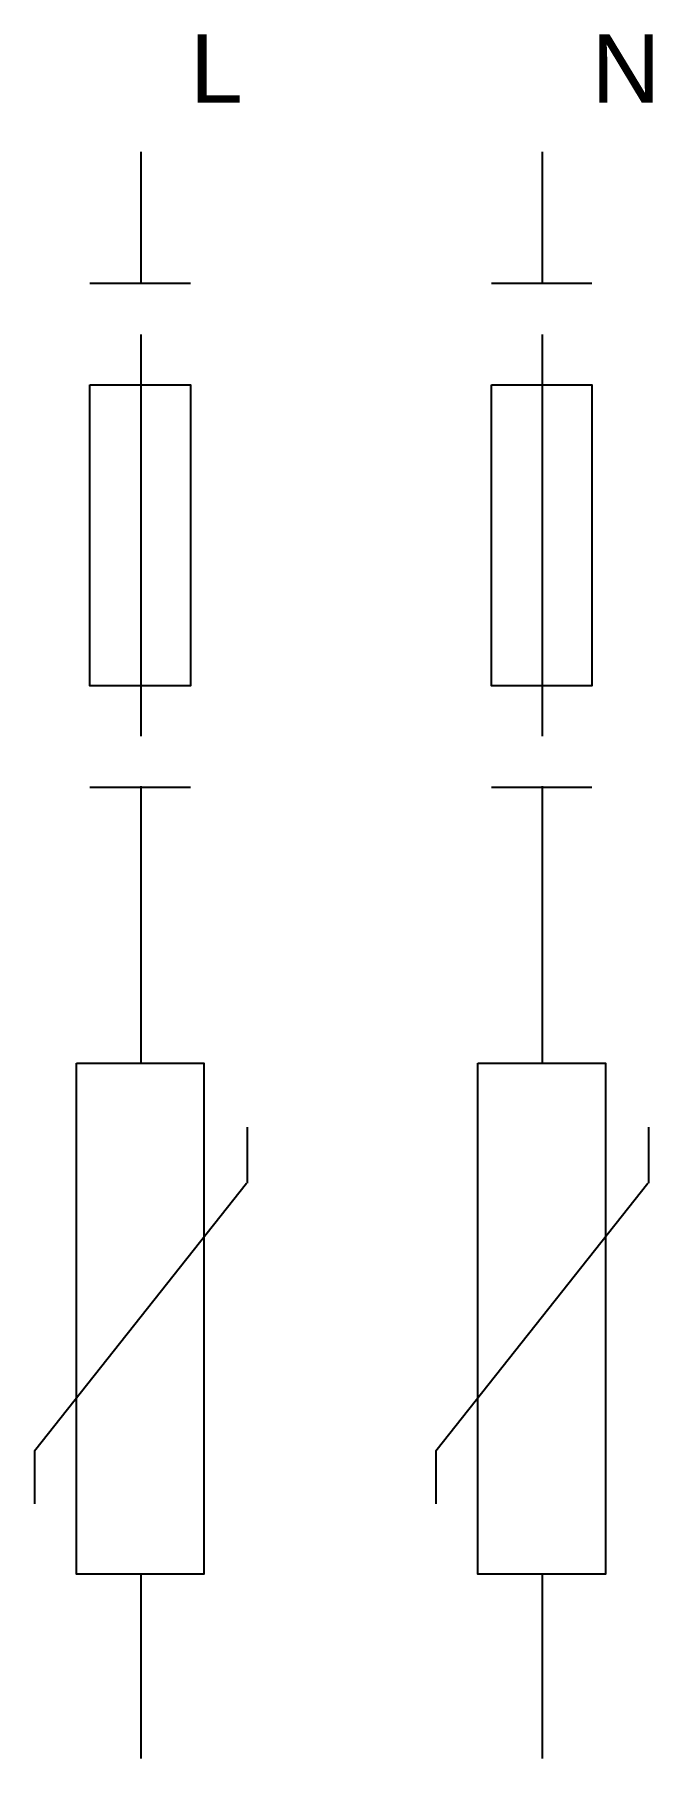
# Model space of a CAD drawing. Header units: millimetres. Extents: x -2.6 to 12.7, y -40 to 2.9.
import ezdxf
from ezdxf.enums import TextEntityAlignment as Align

# ---------------------------------------------------------------- set-up
doc = ezdxf.new("R2010")
doc.units = ezdxf.units.MM
doc.layers.get('0').update_dxf_attribs({"linetype": 'CONTINUOUS'})
doc.styles.add('ARIAL', font='arial.ttf')

# ---------------------------------------------------------------- blocks, each defined once
blk = doc.blocks.new('291_E_LV_MLD_IEC60617_fuse_spd_fu_2p')
at = {"true_color": 0x0000ff}
for p, q in [((0, 0), (0, -3.294)), ((10, 0), (10, -3.294)), ((-1.265, -3.27), (1.235, -3.27)), ((8.735, -3.27), (11.235, -3.27)), ((0, -4.544), (0, -14.544)), ((10, -4.544), (10, -14.544)), ((-1.265, -15.819), (1.235, -15.819)), ((0, -15.794), (0, -22.691)), ((8.735, -15.819), (11.235, -15.819)), ((10, -15.794), (10, -22.691)), ((2.647, -24.279), (2.647, -25.676)), ((12.647, -24.279), (12.647, -25.676)), ((-2.647, -32.338), (2.632, -25.676)), ((7.353, -32.338), (12.632, -25.676)), ((-2.647, -32.338), (-2.647, -33.662)), ((7.353, -32.338), (7.353, -33.662)), ((0, -35.412), (0, -40)), ((10, -35.412), (10, -40))]:
    blk.add_line(p, q, dxfattribs=at)
for points in [[(-1.265, -5.794), (1.235, -5.794), (1.235, -13.294), (-1.265, -13.294)], [(8.735, -5.794), (11.235, -5.794), (11.235, -13.294), (8.735, -13.294)], [(-1.603, -22.691), (1.573, -22.691), (1.573, -35.412), (-1.603, -35.412)], [(8.397, -22.691), (11.573, -22.691), (11.573, -35.412), (8.397, -35.412)]]:
    blk.add_lwpolyline(points, close=True, dxfattribs=at)
at = {"true_color": 0x0000ff, "style": 'ARIAL'}
for s, p in [('L', (1.225, 1.225)), ('N', (11.225, 1.225))]:
    blk.add_text(s, height=1.7, dxfattribs=at).set_placement(p)
blk.add_attdef('TAG', text='', height=2.5, dxfattribs=at).set_placement((-4.647, -2.2), align=Align.RIGHT)
at = {"color": 7, "style": 'ARIAL'}
for tag, p in [('RATED_CURRENT', (-4.647, -9)), ('BREAKING_CAPACITY', (-4.647, -12)), ('MANUFACTURER', (-4.647, -15))]:
    blk.add_attdef(tag, text='', height=1.7, dxfattribs=at).set_placement(p, align=Align.RIGHT)

msp = doc.modelspace()

# ---------------------------------------------------------------- block references
msp.add_blockref('291_E_LV_MLD_IEC60617_fuse_spd_fu_2p', (0, 0))

doc.saveas('drawing.dxf')
